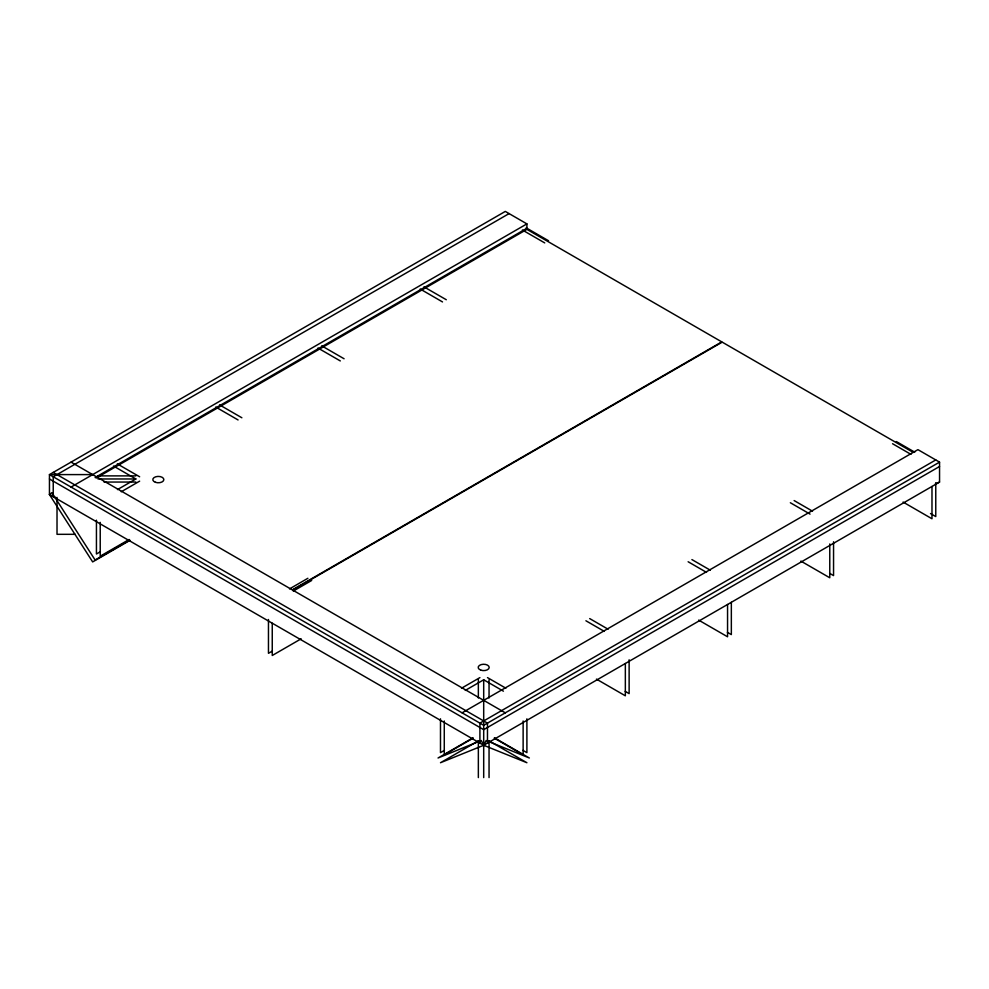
<?xml version="1.0" encoding="UTF-8"?>
<svg xmlns="http://www.w3.org/2000/svg" width="989" height="989" viewBox="0 0 989 989"><rect width="100%" height="100%" fill="white"/><g stroke="black" fill="none" stroke-linecap="round" stroke-linejoin="round"><path stroke-width="1.48" d="M130.091 540.303L92.657 561.913L49.45 494.562L51.898 492.646L95.105 559.997L128.533 540.711M509.088 213.599L53.233 476.785L53.233 496.738M71.06 487.07L526.902 223.885L526.902 228.261L95.117 477.551M96.193 478.046L526.902 229.374L721.772 341.885L292.41 589.778M117.468 489.592L135.864 478.973L113.525 466.066M121.251 491.768L139.647 481.149M100.384 551.726L96.44 554.001L96.44 520.177M129.139 539.487L100.223 556.189L100.223 522.365M289.493 588.912L307.888 578.281M292.843 590.025L722.205 342.132L913.082 452.332M293.276 591.088L311.671 580.469M272.408 651.046L268.464 653.321L268.464 619.497M301.163 638.807L272.247 655.497L272.247 623.218M461.517 688.22L479.912 677.601M465.3 690.409L483.695 679.789L503.413 691.163M462.098 712.834L917.94 449.649L939.55 462.123L939.55 482.088L483.695 745.273L440.488 762.729L477.922 741.12M935.767 459.947L479.912 723.132L479.912 743.085M939.55 462.123L483.695 725.308L49.45 474.596L49.45 494.562L483.695 745.273L526.902 762.729L489.493 741.132M444.432 750.354L440.488 752.641L440.488 718.818M939.55 466.499L483.695 729.672L49.45 478.973M472.791 737.93L438.04 757.994L481.247 740.526L483.695 745.273L486.143 740.526L529.35 757.994L494.611 737.93M473.187 738.128L444.271 754.817L444.271 720.993M935.371 483.769L939.55 482.088M92.657 474.596L49.45 474.596L505.305 211.411L526.902 223.885M97.96 475.882L135.864 475.882M97.96 478.973L135.864 478.973M104.018 482.051L135.864 482.051M75.213 534.32L57.016 534.32L57.016 497.43M49.45 494.562L56.311 497.924M526.173 227.829L548.512 240.735M896.343 441.551L914.738 452.171M522.39 230.017L544.729 242.911M892.56 443.727L910.956 454.359M930.513 513.551L935.767 516.579L935.767 482.756M903.081 502.066L931.984 518.768L931.984 486.477M423.947 286.847L446.299 299.741M794.13 500.558L812.525 511.189M420.177 289.023L442.516 301.929M790.347 502.746L810.053 514.119M829.61 573.323L833.554 575.598L833.554 541.774M800.855 561.084L829.771 577.774L829.771 543.95M321.734 345.853L344.085 358.76M691.904 559.576L710.312 570.196M317.951 348.041L340.303 360.936M688.134 561.752L706.529 572.384M727.397 632.33L731.341 634.604L731.341 602.326M698.642 620.103L727.558 636.792L727.558 604.502M219.521 404.872L241.86 417.766M589.691 618.582L608.099 629.214M215.738 407.048L238.077 419.954M585.908 620.771L604.316 631.39M625.184 691.348L629.128 693.623L629.128 659.799M596.429 679.109L625.345 695.811L625.345 663.52M117.308 463.89L139.647 476.785M487.478 677.601L505.874 688.22M71.06 462.123L505.305 712.834M53.233 472.421L487.478 723.132L487.478 743.085M522.958 750.354L526.902 752.641L526.902 718.818M494.216 738.128L523.132 754.817L523.132 720.993M489.048 679.789L489.048 697.999M489.048 740.687L489.048 777.589M483.695 679.789L483.695 777.589M478.355 679.789L478.355 697.999M478.355 740.687L478.355 777.589M155.434 482.298A5.501 3.177 0 0 0 163.84 479.69A5.501 3.177 0 0 0 155.73 476.785A5.501 3.177 0 0 0 155.434 482.298M480.802 670.134A5.501 3.177 0 0 0 489.196 667.538A5.501 3.177 0 0 0 481.087 664.633A5.501 3.177 0 0 0 480.802 670.134"/></g></svg>
